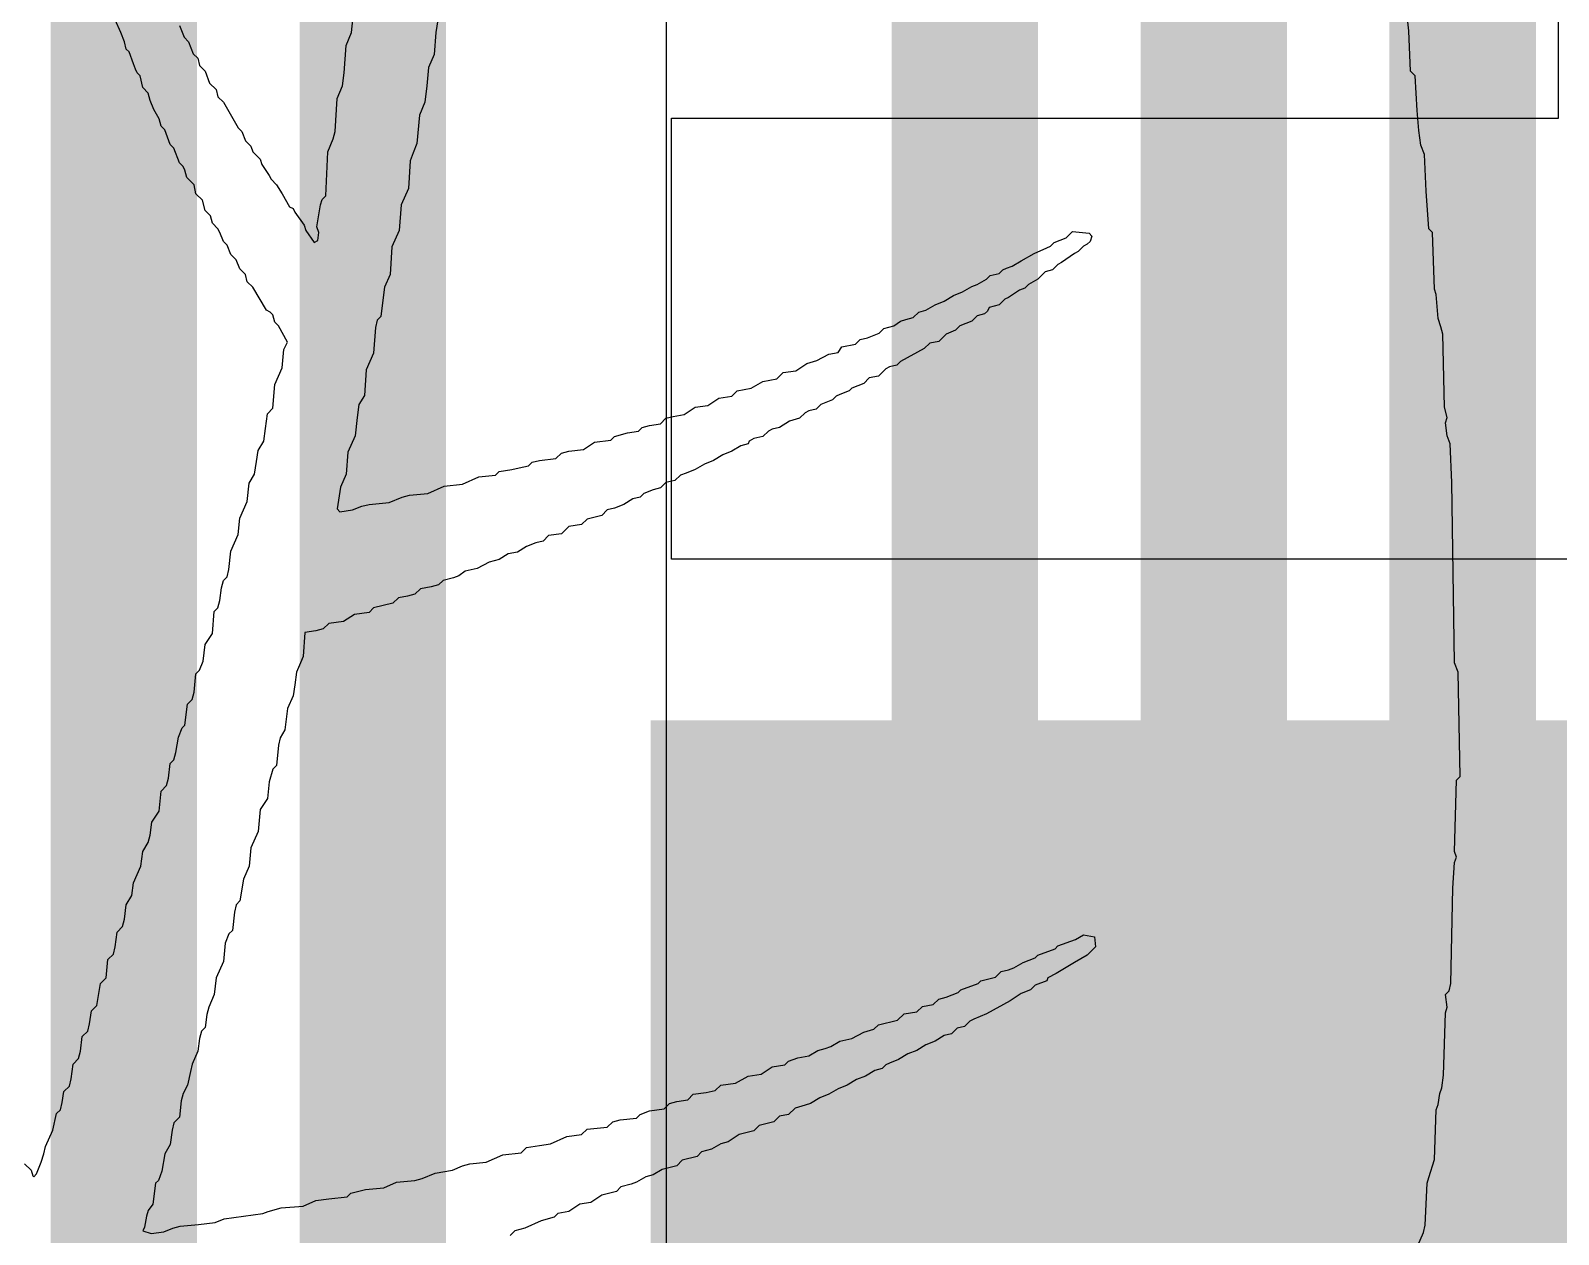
# Model space of a CAD drawing. Header units: inches. Extents: x -21 to 276, y -5 to 220.
# Drawn here: x 50.749 to 53.4, y 39.67 to 41.759 of the extents above; entities that cross this region are included whole.
import ezdxf

# ---------------------------------------------------------------- set-up
doc = ezdxf.new("R2010")
doc.units = ezdxf.units.IN
for name, color, linetype in [('Bottom Overlay', 54, 'Continuous'), ('Ground', 16, 'Continuous'), ('Top Layer', 1, 'Continuous'), ('Top Overlay', 2, 'Continuous'), ('Top Paste', 8, 'Continuous'), ('Top Solder', 216, 'Continuous')]:
    doc.layers.add(name, color=color, linetype=linetype)

# ---------------------------------------------------------------- blocks, each defined once
blk = doc.blocks.new('91304_99_052R2_133')
at = {"layer": 'Top Layer'}
blk.add_hatch(color=1, dxfattribs=at).paths.add_polyline_path([(-11.5, -5.1), (-12.1, -5.1), (-12.1, -3.1), (-11.5, -3.1)])
at = {"layer": 'Top Paste'}
blk.add_hatch(color=8, dxfattribs=at).paths.add_polyline_path([(-11.5, -5.1), (-12.1, -5.1), (-12.1, -3.1), (-11.5, -3.1)])
at = {"layer": 'Top Solder'}
for points in [[(-11.3984, -5.2016), (-12.2016, -5.2016), (-12.2016, -2.9984), (-11.3984, -2.9984)], [(-10.5984, -5.2016), (-11.4016, -5.2016), (-11.4016, -2.9984), (-10.5984, -2.9984)]]:
    blk.add_hatch(color=216, dxfattribs=at).paths.add_polyline_path(points)
at = {"layer": 'Top Overlay'}
blk.add_lwpolyline([(-12.3104, -3.7592, 0.127, 0.127, 0), (-13.2588, -3.7592, 0.127, 0.127, 0)], format="xyseb", dxfattribs=at)
for points in [[(-13.2905, -3.7592, 0.0635, 0.0635, 1), (-13.2271, -3.7592, 0.0635, 0.0635, 1)], [(-12.3421, -3.7592, 0.0635, 0.0635, 1), (-12.2786, -3.7592, 0.0635, 0.0635, 1)]]:
    blk.add_lwpolyline(points, format="xyseb", close=True, dxfattribs=at)

msp = doc.modelspace()

# ---------------------------------------------------------------- linework, layer by layer
at = {"layer": 'Bottom Overlay'}
for p, q in [((51.3062, 41.7553), (51.311, 41.8046)), ((50.9057, 41.7553), (50.8962, 41.7776)), ((51.4556, 41.7776), (51.4524, 41.7553)), ((53.14, 41.7585), (53.1368, 41.7903)), ((50.9121, 41.7394), (50.9057, 41.7553)), ((51.0074, 41.768), (51.0154, 41.7474)), ((51.0154, 41.7474), (51.0233, 41.7394)), ((51.2966, 41.7331), (51.3062, 41.7553)), ((51.4524, 41.7553), (51.4492, 41.7172)), ((53.1432, 41.6886), (53.14, 41.7585)), ((50.9153, 41.7267), (50.9121, 41.7394)), ((50.92, 41.7219), (50.9153, 41.7267)), ((50.928, 41.7013), (50.92, 41.7219)), ((51.0233, 41.7394), (51.0313, 41.7188)), ((51.0313, 41.7188), (51.0392, 41.7108)), ((51.2935, 41.6854), (51.2966, 41.7331)), ((51.4492, 41.7172), (51.4397, 41.6949)), ((50.9312, 41.6917), (50.928, 41.7013)), ((50.9343, 41.6854), (50.9312, 41.6917)), ((51.0392, 41.7108), (51.0424, 41.6981)), ((51.0424, 41.6981), (51.0519, 41.6886)), ((51.4397, 41.6949), (51.4365, 41.6631)), ((50.9391, 41.6806), (50.9343, 41.6854)), ((50.9439, 41.66), (50.9391, 41.6806)), ((51.0519, 41.6886), (51.0599, 41.6679)), ((51.0599, 41.6679), (51.071, 41.6568)), ((51.2903, 41.6631), (51.2935, 41.6854)), ((53.1511, 41.6806), (53.1432, 41.6886)), ((53.1543, 41.6202), (53.1511, 41.6806)), ((50.9534, 41.6504), (50.9439, 41.66)), ((50.9566, 41.6377), (50.9534, 41.6504)), ((50.9629, 41.6218), (50.9566, 41.6377)), ((51.071, 41.6568), (51.0742, 41.6441)), ((51.0742, 41.6441), (51.0837, 41.6345)), ((51.2776, 41.5837), (51.2808, 41.6409)), ((51.2808, 41.6409), (51.2903, 41.6631)), ((51.4365, 41.6631), (51.4333, 41.6345)), ((50.9725, 41.6059), (50.9629, 41.6218)), ((51.0837, 41.6345), (51.1091, 41.59)), ((51.4238, 41.6123), (51.419, 41.563)), ((51.4333, 41.6345), (51.4238, 41.6123)), ((53.1575, 41.5853), (53.1543, 41.6202)), ((50.9757, 41.5932), (50.9725, 41.6059)), ((50.982, 41.5869), (50.9757, 41.5932)), ((50.9915, 41.5614), (50.982, 41.5869)), ((51.1091, 41.59), (51.1155, 41.5837)), ((53.1606, 41.5599), (53.1575, 41.5853)), ((50.9979, 41.5551), (50.9915, 41.5614)), ((51.1155, 41.5837), (51.1218, 41.5678)), ((51.1218, 41.5678), (51.1314, 41.5583)), ((51.1314, 41.5583), (51.1346, 41.5487)), ((51.2649, 41.5487), (51.2744, 41.571)), ((51.2744, 41.571), (51.2776, 41.5837)), ((51.419, 41.563), (51.4127, 41.5471)), ((53.167, 41.544), (53.1606, 41.5599)), ((51.0074, 41.5297), (50.9979, 41.5551)), ((51.1346, 41.5487), (51.1473, 41.536)), ((51.1473, 41.536), (51.1505, 41.5265)), ((51.2617, 41.4724), (51.2649, 41.5487)), ((51.4079, 41.5328), (51.4047, 41.4852)), ((51.4127, 41.5471), (51.4079, 41.5328)), ((53.1702, 41.4804), (53.167, 41.544)), ((51.0138, 41.5233), (51.0074, 41.5297)), ((51.017, 41.5169), (51.0138, 41.5233)), ((51.0201, 41.5042), (51.017, 41.5169)), ((51.1505, 41.5265), (51.1632, 41.5074)), ((51.1632, 41.5074), (51.1663, 41.5011)), ((51.0329, 41.4915), (51.0201, 41.5042)), ((51.036, 41.4756), (51.0329, 41.4915)), ((51.1663, 41.5011), (51.1759, 41.4915)), ((51.1759, 41.4915), (51.1854, 41.4756)), ((51.4047, 41.4852), (51.392, 41.4566)), ((53.1749, 41.4152), (53.1702, 41.4804)), ((51.0472, 41.4645), (51.036, 41.4756)), ((51.0519, 41.447), (51.0472, 41.4645)), ((51.1854, 41.4756), (51.1981, 41.4534)), ((51.1981, 41.4534), (51.2045, 41.4502)), ((51.2458, 41.4184), (51.2522, 41.4566)), ((51.2522, 41.4566), (51.2553, 41.4661)), ((51.2553, 41.4661), (51.2617, 41.4724)), ((51.392, 41.4566), (51.3888, 41.4121)), ((51.0615, 41.4375), (51.0519, 41.447)), ((51.0646, 41.4248), (51.0615, 41.4375)), ((51.2045, 41.4502), (51.2077, 41.4438)), ((51.2077, 41.4438), (51.2236, 41.4216)), ((51.0742, 41.4152), (51.0646, 41.4248)), ((51.0774, 41.4089), (51.0742, 41.4152)), ((51.0837, 41.393), (51.0774, 41.4089)), ((51.2236, 41.4216), (51.2267, 41.4121)), ((51.2267, 41.4121), (51.241, 41.3914)), ((51.249, 41.4089), (51.2458, 41.4184)), ((51.2474, 41.3946), (51.249, 41.4089)), ((51.3888, 41.4121), (51.3761, 41.3835)), ((52.525, 41.3914), (52.5457, 41.3994)), ((52.5457, 41.3994), (52.5568, 41.4105)), ((52.5568, 41.4105), (52.5854, 41.4073)), ((52.5854, 41.4073), (52.5902, 41.4025)), ((52.5902, 41.4025), (52.587, 41.393)), ((53.1813, 41.4089), (53.1749, 41.4152)), ((53.1845, 41.3104), (53.1813, 41.4089)), ((51.0901, 41.3866), (51.0837, 41.393)), ((51.0964, 41.3707), (51.0901, 41.3866)), ((51.241, 41.3914), (51.2474, 41.3946)), ((51.3761, 41.3835), (51.3729, 41.3358)), ((52.4678, 41.3596), (52.49, 41.3723)), ((52.49, 41.3723), (52.5123, 41.3819)), ((52.5123, 41.3819), (52.5187, 41.3851)), ((52.5187, 41.3851), (52.525, 41.3914)), ((52.56, 41.3723), (52.5377, 41.3564)), ((52.5663, 41.3755), (52.56, 41.3723)), ((52.5759, 41.3851), (52.5663, 41.3755)), ((52.5822, 41.3882), (52.5759, 41.3851)), ((52.587, 41.393), (52.5822, 41.3882)), ((51.106, 41.3612), (51.0964, 41.3707)), ((51.1123, 41.3453), (51.106, 41.3612)), ((52.436, 41.3437), (52.4424, 41.3469)), ((52.4424, 41.3469), (52.4519, 41.3501)), ((52.4519, 41.3501), (52.4678, 41.3596)), ((52.5314, 41.3533), (52.5218, 41.3437)), ((52.5377, 41.3564), (52.5314, 41.3533)), ((51.1218, 41.3358), (51.1123, 41.3453)), ((51.125, 41.3231), (51.1218, 41.3358)), ((51.1346, 41.3135), (51.125, 41.3231)), ((51.3729, 41.3358), (51.3634, 41.3135)), ((52.3915, 41.3183), (52.4074, 41.3278)), ((52.4074, 41.3278), (52.4138, 41.3342)), ((52.4138, 41.3342), (52.4297, 41.3374)), ((52.4297, 41.3374), (52.436, 41.3437)), ((52.4964, 41.3278), (52.4805, 41.3183)), ((52.5091, 41.3406), (52.4964, 41.3278)), ((52.5218, 41.3437), (52.5091, 41.3406)), ((51.1584, 41.2738), (51.1346, 41.3135)), ((51.3634, 41.3135), (51.3602, 41.2913)), ((52.3343, 41.2897), (52.3502, 41.2992)), ((52.3502, 41.2992), (52.3661, 41.3056)), ((52.3661, 41.3056), (52.382, 41.3151)), ((52.382, 41.3151), (52.3915, 41.3183)), ((52.4392, 41.2929), (52.4297, 41.2833)), ((52.4456, 41.2961), (52.4392, 41.2929)), ((52.4646, 41.3088), (52.4456, 41.2961)), ((52.4742, 41.312), (52.4646, 41.3088)), ((52.4805, 41.3183), (52.4742, 41.312)), ((53.1877, 41.3008), (53.1845, 41.3104)), ((53.1908, 41.2595), (53.1877, 41.3008)), ((51.1648, 41.2706), (51.1584, 41.2738)), ((51.1695, 41.2659), (51.1648, 41.2706)), ((51.3602, 41.2913), (51.357, 41.2627)), ((52.2803, 41.2611), (52.2898, 41.2706)), ((52.2898, 41.2706), (52.3025, 41.2738)), ((52.3025, 41.2738), (52.3184, 41.2833)), ((52.3184, 41.2833), (52.3343, 41.2897)), ((52.4042, 41.2675), (52.3915, 41.2643)), ((52.409, 41.2722), (52.4042, 41.2675)), ((52.4122, 41.2786), (52.409, 41.2722)), ((52.4297, 41.2833), (52.4122, 41.2786)), ((51.1727, 41.2532), (51.1695, 41.2659)), ((51.1791, 41.2468), (51.1727, 41.2532)), ((51.1949, 41.2182), (51.1791, 41.2468)), ((51.3475, 41.2436), (51.3443, 41.1991)), ((51.3507, 41.2563), (51.3475, 41.2436)), ((51.357, 41.2627), (51.3507, 41.2563)), ((52.2215, 41.2341), (52.2294, 41.242)), ((52.2294, 41.242), (52.2469, 41.2468)), ((52.2469, 41.2468), (52.258, 41.2547)), ((52.258, 41.2547), (52.2676, 41.2579)), ((52.2676, 41.2579), (52.2803, 41.2611)), ((52.3613, 41.2468), (52.3534, 41.2389)), ((52.382, 41.2547), (52.3613, 41.2468)), ((52.3915, 41.2643), (52.382, 41.2547)), ((53.1956, 41.2452), (53.1908, 41.2595)), ((53.1988, 41.2325), (53.1956, 41.2452)), ((51.1886, 41.2055), (51.1949, 41.2182)), ((52.1563, 41.2103), (52.1802, 41.215)), ((52.1802, 41.215), (52.1881, 41.223)), ((52.1881, 41.223), (52.2008, 41.2261)), ((52.2008, 41.2261), (52.2215, 41.2341)), ((52.3089, 41.2166), (52.2994, 41.2071)), ((52.3248, 41.2198), (52.3089, 41.2166)), ((52.3375, 41.2325), (52.3248, 41.2198)), ((52.3534, 41.2389), (52.3375, 41.2325)), ((53.202, 41.1054), (53.1988, 41.2325)), ((51.1854, 41.1737), (51.1886, 41.2055)), ((51.3443, 41.1991), (51.3316, 41.1705)), ((52.1134, 41.1864), (52.1341, 41.1975)), ((52.1341, 41.1975), (52.15, 41.2007)), ((52.15, 41.2007), (52.1563, 41.2103)), ((52.2994, 41.2071), (52.258, 41.1848)), ((51.1727, 41.1451), (51.1854, 41.1737)), ((51.3316, 41.1705), (51.3284, 41.126)), ((52.0435, 41.1546), (52.0546, 41.1658)), ((52.0546, 41.1658), (52.0769, 41.1689)), ((52.0769, 41.1689), (52.096, 41.1816)), ((52.096, 41.1816), (52.1134, 41.1864)), ((52.2326, 41.1721), (52.2199, 41.1594)), ((52.239, 41.1753), (52.2326, 41.1721)), ((52.2517, 41.1785), (52.239, 41.1753)), ((52.258, 41.1848), (52.2517, 41.1785)), ((51.1695, 41.1038), (51.1727, 41.1451)), ((51.9656, 41.1244), (51.9752, 41.134)), ((51.9752, 41.134), (51.999, 41.1387)), ((51.999, 41.1387), (52.0197, 41.1499)), ((52.0197, 41.1499), (52.0435, 41.1546)), ((52.1691, 41.134), (52.1532, 41.1276)), ((52.1738, 41.1387), (52.1691, 41.134)), ((52.1945, 41.1467), (52.1738, 41.1387)), ((52.204, 41.1562), (52.1945, 41.1467)), ((52.2199, 41.1594), (52.204, 41.1562)), ((51.3189, 41.1101), (51.3157, 41.0879)), ((51.3284, 41.126), (51.3189, 41.1101)), ((51.9021, 41.1054), (51.9243, 41.1086)), ((51.9243, 41.1086), (51.9434, 41.1213)), ((51.9434, 41.1213), (51.9656, 41.1244)), ((52.1198, 41.1101), (52.1118, 41.1022)), ((52.1404, 41.1181), (52.1198, 41.1101)), ((52.1468, 41.1244), (52.1404, 41.1181)), ((52.1532, 41.1276), (52.1468, 41.1244)), ((51.1568, 41.0688), (51.16, 41.0942)), ((51.16, 41.0942), (51.1695, 41.1038)), ((51.3157, 41.0879), (51.3125, 41.0561)), ((51.8417, 41.0768), (51.8512, 41.0863)), ((51.8512, 41.0863), (51.864, 41.0895)), ((51.864, 41.0895), (51.883, 41.0927)), ((51.883, 41.0927), (51.9021, 41.1054)), ((52.0658, 41.0815), (52.0483, 41.0704)), ((52.0832, 41.0863), (52.0658, 41.0815)), ((52.0928, 41.0958), (52.0832, 41.0863)), ((52.0991, 41.099), (52.0928, 41.0958)), ((52.1118, 41.1022), (52.0991, 41.099)), ((53.2067, 41.0879), (53.202, 41.1054)), ((53.2035, 41.0784), (53.2067, 41.0879)), ((51.1536, 41.0466), (51.1568, 41.0688)), ((51.3125, 41.0561), (51.2998, 41.0275)), ((51.7559, 41.0482), (51.7622, 41.0545)), ((51.7622, 41.0545), (51.7845, 41.0609)), ((51.7845, 41.0609), (51.8036, 41.0641)), ((51.8036, 41.0641), (51.8099, 41.0704)), ((51.8099, 41.0704), (51.8226, 41.0736)), ((51.8226, 41.0736), (51.8417, 41.0768)), ((52.0197, 41.0545), (52.0038, 41.0513)), ((52.0292, 41.0641), (52.0197, 41.0545)), ((52.0356, 41.0672), (52.0292, 41.0641)), ((52.0483, 41.0704), (52.0356, 41.0672)), ((53.2067, 41.0561), (53.2035, 41.0784)), ((53.2115, 41.0418), (53.2067, 41.0561)), ((51.1409, 41.0116), (51.1441, 41.0307)), ((51.1441, 41.0307), (51.1536, 41.0466)), ((51.6701, 41.0259), (51.6828, 41.0291)), ((51.6828, 41.0291), (51.7082, 41.0323)), ((51.7082, 41.0323), (51.7273, 41.045)), ((51.7273, 41.045), (51.7559, 41.0482)), ((51.9656, 41.0291), (51.9498, 41.0227)), ((51.9815, 41.0386), (51.9656, 41.0291)), ((51.9943, 41.0418), (51.9815, 41.0386)), ((51.9958, 41.0466), (51.9943, 41.0418)), ((52.0038, 41.0513), (51.9958, 41.0466)), ((53.2147, 40.9751), (53.2115, 41.0418)), ((51.1377, 40.9894), (51.1409, 41.0116)), ((51.2998, 41.0275), (51.2966, 40.9894)), ((51.597, 41.0005), (51.6129, 41.0037)), ((51.6129, 41.0037), (51.6192, 41.01)), ((51.6192, 41.01), (51.6319, 41.0132)), ((51.6319, 41.0132), (51.6605, 41.0164)), ((51.6605, 41.0164), (51.6701, 41.0259)), ((51.918, 41.0068), (51.9021, 40.9973)), ((51.9339, 41.0132), (51.918, 41.0068)), ((51.9498, 41.0227), (51.9339, 41.0132)), ((51.1282, 40.9735), (51.1377, 40.9894)), ((51.2966, 40.9894), (51.2871, 40.9671)), ((51.4985, 40.9719), (51.5271, 40.9846)), ((51.5271, 40.9846), (51.5557, 40.9878)), ((51.5557, 40.9878), (51.562, 40.9941)), ((51.562, 40.9941), (51.5843, 40.9973)), ((51.5843, 40.9973), (51.597, 41.0005)), ((51.8512, 40.9751), (51.8417, 40.9655)), ((51.8671, 40.9782), (51.8512, 40.9751)), ((51.8767, 40.9878), (51.8671, 40.9782)), ((51.8862, 40.991), (51.8767, 40.9878)), ((51.9021, 40.9973), (51.8862, 40.991)), ((53.2194, 40.662), (53.2147, 40.9751)), ((51.125, 40.9417), (51.1282, 40.9735)), ((51.2871, 40.9671), (51.2823, 40.9369)), ((51.3713, 40.9401), (51.3936, 40.9496)), ((51.3936, 40.9496), (51.4063, 40.9528)), ((51.4063, 40.9528), (51.4381, 40.956)), ((51.4381, 40.956), (51.4667, 40.9687)), ((51.4667, 40.9687), (51.4985, 40.9719)), ((51.8067, 40.9496), (51.794, 40.9465)), ((51.8131, 40.956), (51.8067, 40.9496)), ((51.829, 40.9624), (51.8131, 40.956)), ((51.8417, 40.9655), (51.829, 40.9624)), ((51.1123, 40.9131), (51.125, 40.9417)), ((51.2823, 40.9369), (51.2808, 40.929)), ((51.2808, 40.929), (51.2855, 40.9242)), ((51.2855, 40.9242), (51.3078, 40.9274)), ((51.3078, 40.9274), (51.3237, 40.9338)), ((51.3237, 40.9338), (51.3364, 40.9369)), ((51.3364, 40.9369), (51.3713, 40.9401)), ((51.7495, 40.9274), (51.74, 40.9179)), ((51.7622, 40.9306), (51.7495, 40.9274)), ((51.7781, 40.9369), (51.7622, 40.9306)), ((51.794, 40.9465), (51.7781, 40.9369)), ((51.1091, 40.8845), (51.1123, 40.9131)), ((51.6828, 40.8988), (51.6701, 40.8861)), ((51.705, 40.902), (51.6828, 40.8988)), ((51.7146, 40.9115), (51.705, 40.902)), ((51.74, 40.9179), (51.7146, 40.9115)), ((51.0964, 40.8559), (51.1091, 40.8845)), ((51.6256, 40.8702), (51.6097, 40.8638)), ((51.6383, 40.8734), (51.6256, 40.8702)), ((51.6478, 40.8829), (51.6383, 40.8734)), ((51.6701, 40.8861), (51.6478, 40.8829)), ((51.0932, 40.8241), (51.0964, 40.8559)), ((51.5779, 40.8511), (51.562, 40.8416)), ((51.5938, 40.8543), (51.5779, 40.8511)), ((51.6097, 40.8638), (51.5938, 40.8543)), ((51.0901, 40.8114), (51.0932, 40.8241)), ((51.5032, 40.8209), (51.4921, 40.813)), ((51.5239, 40.8257), (51.5032, 40.8209)), ((51.5445, 40.8368), (51.5239, 40.8257)), ((51.562, 40.8416), (51.5445, 40.8368)), ((51.0774, 40.7701), (51.0805, 40.7923)), ((51.0805, 40.7923), (51.0837, 40.805)), ((51.0837, 40.805), (51.0901, 40.8114)), ((51.4254, 40.7907), (51.4158, 40.7812)), ((51.4444, 40.7939), (51.4254, 40.7907)), ((51.4571, 40.7971), (51.4444, 40.7939)), ((51.4651, 40.805), (51.4571, 40.7971)), ((51.4826, 40.8098), (51.4651, 40.805)), ((51.4921, 40.813), (51.4826, 40.8098)), ((51.0742, 40.7574), (51.0774, 40.7701)), ((51.3777, 40.7653), (51.3443, 40.7574)), ((51.3872, 40.7748), (51.3777, 40.7653)), ((51.4031, 40.778), (51.3872, 40.7748)), ((51.4158, 40.7812), (51.4031, 40.778)), ((51.0646, 40.7129), (51.0678, 40.751)), ((51.0678, 40.751), (51.0742, 40.7574)), ((51.311, 40.7462), (51.2919, 40.7335)), ((51.3364, 40.7494), (51.311, 40.7462)), ((51.3443, 40.7574), (51.3364, 40.7494)), ((51.0519, 40.6938), (51.0646, 40.7129)), ((51.2251, 40.7145), (51.222, 40.6731)), ((51.2442, 40.7176), (51.2251, 40.7145)), ((51.2569, 40.7208), (51.2442, 40.7176)), ((51.2665, 40.7304), (51.2569, 40.7208)), ((51.2919, 40.7335), (51.2665, 40.7304)), ((51.0487, 40.6652), (51.0519, 40.6938)), ((51.0424, 40.6493), (51.0487, 40.6652)), ((51.2172, 40.662), (51.2108, 40.6461)), ((51.222, 40.6731), (51.2172, 40.662)), ((53.2258, 40.6461), (53.2194, 40.662)), ((51.0329, 40.6112), (51.036, 40.643)), ((51.036, 40.643), (51.0424, 40.6493)), ((51.2108, 40.6461), (51.2077, 40.6239)), ((53.229, 40.465), (53.2258, 40.6461)), ((51.0297, 40.5985), (51.0329, 40.6112)), ((51.2045, 40.6048), (51.1949, 40.5826)), ((51.2077, 40.6239), (51.2045, 40.6048)), ((51.017, 40.554), (51.0217, 40.5905)), ((51.0217, 40.5905), (51.0297, 40.5985)), ((51.1949, 40.5826), (51.1902, 40.546)), ((51.0122, 40.5492), (51.017, 40.554)), ((51.0011, 40.5063), (51.0058, 40.5333)), ((51.0058, 40.5333), (51.0122, 40.5492)), ((51.1822, 40.5317), (51.1791, 40.519)), ((51.1902, 40.546), (51.1822, 40.5317)), ((50.9979, 40.4936), (51.0011, 40.5063)), ((51.1791, 40.519), (51.1759, 40.484)), ((50.9884, 40.4618), (50.9915, 40.4872)), ((50.9915, 40.4872), (50.9979, 40.4936)), ((51.1695, 40.4777), (51.1632, 40.4554)), ((51.1759, 40.484), (51.1695, 40.4777)), ((50.9757, 40.4395), (50.9852, 40.4491)), ((50.9852, 40.4491), (50.9884, 40.4618)), ((51.1632, 40.4554), (51.16, 40.4268)), ((53.2194, 40.3347), (53.2226, 40.4586)), ((53.2226, 40.4586), (53.229, 40.465)), ((50.9725, 40.4046), (50.9757, 40.4395)), ((51.16, 40.4268), (51.1473, 40.4078)), ((50.9598, 40.3855), (50.9725, 40.4046)), ((51.1473, 40.4078), (51.1441, 40.3696)), ((50.9566, 40.3633), (50.9598, 40.3855)), ((51.1441, 40.3696), (51.1314, 40.341)), ((50.9439, 40.3347), (50.9534, 40.3506)), ((50.9534, 40.3506), (50.9566, 40.3633)), ((51.1314, 40.341), (51.1282, 40.3092)), ((50.9407, 40.3092), (50.9439, 40.3347)), ((53.2163, 40.2711), (53.2194, 40.3156)), ((53.2226, 40.3251), (53.2194, 40.3347)), ((53.2194, 40.3156), (53.2226, 40.3251)), ((50.928, 40.2806), (50.9407, 40.3092)), ((51.1187, 40.287), (51.1123, 40.2489)), ((51.1282, 40.3092), (51.1187, 40.287)), ((50.9248, 40.2584), (50.928, 40.2806)), ((53.2131, 40.1058), (53.2163, 40.2711)), ((50.9121, 40.2171), (50.9153, 40.2425)), ((50.9153, 40.2425), (50.9248, 40.2584)), ((51.106, 40.2425), (51.1028, 40.2298)), ((51.1123, 40.2489), (51.106, 40.2425)), ((50.9089, 40.2044), (50.9121, 40.2171)), ((51.1028, 40.2298), (51.0996, 40.198)), ((50.8962, 40.1694), (50.8994, 40.1948)), ((50.8994, 40.1948), (50.9089, 40.2044)), ((51.0932, 40.1917), (51.0869, 40.1758)), ((51.0996, 40.198), (51.0932, 40.1917)), ((52.5314, 40.171), (52.5616, 40.1821)), ((52.5616, 40.1821), (52.5759, 40.1901)), ((52.5759, 40.1901), (52.5949, 40.1869)), ((52.5949, 40.1869), (52.5965, 40.1694)), ((50.8835, 40.1472), (50.893, 40.1567)), ((50.893, 40.1567), (50.8962, 40.1694)), ((51.0869, 40.1758), (51.0837, 40.144)), ((52.4916, 40.1503), (52.4964, 40.1551)), ((52.4964, 40.1551), (52.5266, 40.1662)), ((52.5266, 40.1662), (52.5314, 40.171)), ((52.5822, 40.1551), (52.56, 40.1424)), ((52.5965, 40.1694), (52.5822, 40.1551)), ((50.8803, 40.1154), (50.8835, 40.1472)), ((51.0837, 40.144), (51.071, 40.1154)), ((52.4328, 40.1265), (52.4456, 40.1297)), ((52.4456, 40.1297), (52.4551, 40.1329)), ((52.4551, 40.1329), (52.471, 40.1424)), ((52.471, 40.1424), (52.4916, 40.1503)), ((52.56, 40.1424), (52.5282, 40.1233)), ((50.8644, 40.0677), (50.8708, 40.1058)), ((50.8708, 40.1058), (50.8803, 40.1154)), ((51.071, 40.1154), (51.0678, 40.0868)), ((52.3629, 40.0947), (52.3931, 40.1058)), ((52.3931, 40.1058), (52.3979, 40.1106)), ((52.3979, 40.1106), (52.4233, 40.117)), ((52.4233, 40.117), (52.4328, 40.1265)), ((52.4916, 40.1027), (52.4837, 40.0947)), ((52.5123, 40.1106), (52.4916, 40.1027)), ((52.5139, 40.1154), (52.5123, 40.1106)), ((52.5282, 40.1233), (52.5139, 40.1154)), ((53.2099, 40.0931), (53.2131, 40.1058)), ((51.0678, 40.0868), (51.0583, 40.0645)), ((52.3152, 40.0693), (52.3248, 40.0788)), ((52.3248, 40.0788), (52.3375, 40.082)), ((52.3375, 40.082), (52.3582, 40.09)), ((52.3582, 40.09), (52.3629, 40.0947)), ((52.4487, 40.0756), (52.4074, 40.0534)), ((52.4678, 40.0884), (52.4487, 40.0756)), ((52.4837, 40.0947), (52.4678, 40.0884)), ((53.2035, 40.0868), (53.2099, 40.0931)), ((53.2067, 40.0645), (53.2035, 40.0868)), ((50.8517, 40.0359), (50.8549, 40.0582)), ((50.8549, 40.0582), (50.8644, 40.0677)), ((51.0551, 40.0518), (51.0519, 40.0296)), ((51.0583, 40.0645), (51.0551, 40.0518)), ((52.2533, 40.0423), (52.2644, 40.0534)), ((52.2644, 40.0534), (52.2866, 40.0566)), ((52.2866, 40.0566), (52.2962, 40.0661)), ((52.2962, 40.0661), (52.3152, 40.0693)), ((52.4074, 40.0534), (52.3852, 40.0439)), ((53.2004, 39.9469), (53.2035, 40.055)), ((53.2035, 40.055), (53.2067, 40.0645)), ((50.839, 40.0137), (50.8485, 40.0232)), ((50.8485, 40.0232), (50.8517, 40.0359)), ((51.0456, 40.0232), (51.0424, 40.0105)), ((51.0519, 40.0296), (51.0456, 40.0232)), ((52.1738, 40.0105), (52.1945, 40.0216)), ((52.1945, 40.0216), (52.212, 40.0264)), ((52.212, 40.0264), (52.2199, 40.0343)), ((52.2199, 40.0343), (52.2533, 40.0423)), ((52.3566, 40.028), (52.347, 40.0184)), ((52.3693, 40.0312), (52.3566, 40.028)), ((52.3788, 40.0407), (52.3693, 40.0312)), ((52.3852, 40.0439), (52.3788, 40.0407)), ((50.8358, 39.9882), (50.839, 40.0137)), ((51.0424, 40.0105), (51.0392, 39.9882)), ((52.1277, 39.993), (52.1373, 39.9962)), ((52.1373, 39.9962), (52.1532, 40.0057)), ((52.1532, 40.0057), (52.1738, 40.0105)), ((52.3025, 39.9994), (52.2866, 39.9898)), ((52.3184, 40.0057), (52.3025, 39.9994)), ((52.3343, 40.0153), (52.3184, 40.0057)), ((52.347, 40.0184), (52.3343, 40.0153)), ((50.8231, 39.966), (50.8326, 39.9755)), ((50.8326, 39.9755), (50.8358, 39.9882)), ((51.0392, 39.9882), (51.0297, 39.966)), ((52.0578, 39.9644), (52.0642, 39.9708)), ((52.0642, 39.9708), (52.0801, 39.9771)), ((52.0801, 39.9771), (52.0991, 39.9803)), ((52.0991, 39.9803), (52.115, 39.9898)), ((52.115, 39.9898), (52.1277, 39.993)), ((52.239, 39.9676), (52.2326, 39.9644)), ((52.2549, 39.9739), (52.239, 39.9676)), ((52.2708, 39.9835), (52.2549, 39.9739)), ((52.2866, 39.9898), (52.2708, 39.9835)), ((50.8199, 39.9406), (50.8231, 39.966)), ((51.0265, 39.9533), (51.0217, 39.9295)), ((51.0297, 39.966), (51.0265, 39.9533)), ((51.972, 39.9326), (51.9943, 39.9453)), ((51.9943, 39.9453), (52.0165, 39.9485)), ((52.0165, 39.9485), (52.0356, 39.9612)), ((52.0356, 39.9612), (52.0578, 39.9644)), ((52.1977, 39.9453), (52.1818, 39.939)), ((52.2135, 39.9549), (52.1977, 39.9453)), ((52.2263, 39.9581), (52.2135, 39.9549)), ((52.2326, 39.9644), (52.2263, 39.9581)), ((53.1972, 39.9247), (53.2004, 39.9469)), ((50.804, 39.8993), (50.8072, 39.9183)), ((50.8072, 39.9183), (50.8167, 39.9279)), ((50.8167, 39.9279), (50.8199, 39.9406)), ((51.0138, 39.9152), (51.0106, 39.9024)), ((51.0217, 39.9295), (51.0138, 39.9152)), ((51.8989, 39.9136), (51.9212, 39.9167)), ((51.9212, 39.9167), (51.937, 39.9199)), ((51.937, 39.9199), (51.9466, 39.9295)), ((51.9466, 39.9295), (51.972, 39.9326)), ((52.15, 39.9231), (52.1341, 39.9136)), ((52.1659, 39.9295), (52.15, 39.9231)), ((52.1818, 39.939), (52.1659, 39.9295)), ((53.1908, 39.8961), (53.194, 39.9152)), ((53.194, 39.9152), (53.1972, 39.9247)), ((50.8009, 39.8865), (50.804, 39.8993)), ((51.0106, 39.9024), (51.0074, 39.8738)), ((51.8226, 39.885), (51.8481, 39.8881)), ((51.8481, 39.8881), (51.8576, 39.8977)), ((51.8576, 39.8977), (51.8703, 39.9008)), ((51.8703, 39.9008), (51.8894, 39.904)), ((51.8894, 39.904), (51.8989, 39.9136)), ((52.0753, 39.8897), (52.0642, 39.8786)), ((52.0928, 39.8945), (52.0753, 39.8897)), ((52.1023, 39.8977), (52.0928, 39.8945)), ((52.1182, 39.9072), (52.1023, 39.8977)), ((52.1341, 39.9136), (52.1182, 39.9072)), ((53.1877, 39.8865), (53.1908, 39.8961)), ((50.7881, 39.8516), (50.7945, 39.8802)), ((50.7945, 39.8802), (50.8009, 39.8865)), ((50.9979, 39.8643), (50.9947, 39.8516)), ((51.0074, 39.8738), (50.9979, 39.8643)), ((51.7495, 39.8564), (51.7591, 39.8659)), ((51.7591, 39.8659), (51.7718, 39.8691)), ((51.7718, 39.8691), (51.8004, 39.8722)), ((51.8004, 39.8722), (51.8067, 39.8786)), ((51.8067, 39.8786), (51.8226, 39.885)), ((52.0387, 39.8659), (52.0133, 39.8595)), ((52.0483, 39.8754), (52.0387, 39.8659)), ((52.0642, 39.8786), (52.0483, 39.8754)), ((53.1845, 39.8007), (53.1877, 39.8865)), ((50.7754, 39.823), (50.7881, 39.8516)), ((50.9947, 39.8516), (50.9915, 39.8262)), ((51.651, 39.8278), (51.6796, 39.8405)), ((51.6796, 39.8405), (51.705, 39.8436)), ((51.705, 39.8436), (51.7146, 39.8532)), ((51.7146, 39.8532), (51.7495, 39.8564)), ((51.9784, 39.8436), (51.9593, 39.8309)), ((52.0038, 39.85), (51.9784, 39.8436)), ((52.0133, 39.8595), (52.0038, 39.85)), ((50.7675, 39.796), (50.7723, 39.8103)), ((50.7723, 39.8103), (50.7754, 39.823)), ((50.982, 39.8103), (50.9772, 39.7801)), ((50.9915, 39.8262), (50.982, 39.8103)), ((51.5398, 39.796), (51.5684, 39.8087)), ((51.5684, 39.8087), (51.6002, 39.8119)), ((51.6002, 39.8119), (51.6097, 39.8214)), ((51.6097, 39.8214), (51.6319, 39.8246)), ((51.6319, 39.8246), (51.651, 39.8278)), ((51.9132, 39.8135), (51.9053, 39.8055)), ((51.9307, 39.8182), (51.9132, 39.8135)), ((51.9466, 39.8278), (51.9307, 39.8182)), ((51.9593, 39.8309), (51.9466, 39.8278)), ((50.7389, 39.7928), (50.75, 39.7817)), ((50.7595, 39.7753), (50.7675, 39.796)), ((51.481, 39.7817), (51.4985, 39.7896)), ((51.4985, 39.7896), (51.5112, 39.7928)), ((51.5112, 39.7928), (51.5398, 39.796)), ((51.8449, 39.7833), (51.829, 39.7737)), ((51.8703, 39.7896), (51.8449, 39.7833)), ((51.8798, 39.7991), (51.8703, 39.7896)), ((51.9053, 39.8055), (51.8798, 39.7991)), ((53.1749, 39.769), (53.1845, 39.8007)), ((50.75, 39.7817), (50.7532, 39.7721)), ((50.7532, 39.7721), (50.7548, 39.7705)), ((50.7548, 39.7705), (50.7595, 39.7753)), ((50.9661, 39.7594), (50.9614, 39.7229)), ((50.9709, 39.7642), (50.9661, 39.7594)), ((50.9772, 39.7801), (50.9709, 39.7642)), ((51.3618, 39.7515), (51.384, 39.761)), ((51.384, 39.761), (51.4158, 39.7642)), ((51.4158, 39.7642), (51.4285, 39.7674)), ((51.4285, 39.7674), (51.4508, 39.7769)), ((51.4508, 39.7769), (51.481, 39.7817)), ((51.7909, 39.7578), (51.7734, 39.7531)), ((51.8004, 39.761), (51.7909, 39.7578)), ((51.8163, 39.7705), (51.8004, 39.761)), ((51.829, 39.7737), (51.8163, 39.7705)), ((53.1686, 39.6863), (53.1718, 39.7594)), ((53.1718, 39.7594), (53.1749, 39.769)), ((51.222, 39.7197), (51.2442, 39.7292)), ((51.2442, 39.7292), (51.2665, 39.7324)), ((51.2665, 39.7324), (51.2982, 39.7356)), ((51.2982, 39.7356), (51.3046, 39.7419)), ((51.3046, 39.7419), (51.33, 39.7483)), ((51.33, 39.7483), (51.3618, 39.7515)), ((51.74, 39.7388), (51.7209, 39.7261)), ((51.7654, 39.7451), (51.74, 39.7388)), ((51.7734, 39.7531), (51.7654, 39.7451)), ((50.9534, 39.7117), (50.9502, 39.7022)), ((50.9614, 39.7229), (50.9534, 39.7117)), ((51.0853, 39.6974), (51.152, 39.707)), ((51.152, 39.707), (51.1616, 39.7102)), ((51.1616, 39.7102), (51.1838, 39.7165)), ((51.1838, 39.7165), (51.222, 39.7197)), ((51.6637, 39.707), (51.6574, 39.7006)), ((51.6828, 39.7102), (51.6637, 39.707)), ((51.7019, 39.7229), (51.6828, 39.7102)), ((51.7209, 39.7261), (51.7019, 39.7229)), ((50.9471, 39.6831), (50.9439, 39.6768)), ((50.9439, 39.6768), (50.9582, 39.672)), ((50.9502, 39.7022), (50.9471, 39.6831)), ((50.9804, 39.6752), (50.9963, 39.6816)), ((50.9963, 39.6816), (51.009, 39.6847)), ((51.009, 39.6847), (51.0408, 39.6879)), ((51.0408, 39.6879), (51.0694, 39.6911)), ((51.0694, 39.6911), (51.0853, 39.6974)), ((51.589, 39.6768), (51.5811, 39.6688)), ((51.6065, 39.6816), (51.589, 39.6768)), ((51.6351, 39.6943), (51.6065, 39.6816)), ((51.6574, 39.7006), (51.6351, 39.6943)), ((53.1654, 39.6736), (53.1686, 39.6863)), ((50.9582, 39.672), (50.9804, 39.6752)), ((53.1559, 39.6514), (53.1654, 39.6736))]:
    msp.add_line(p, q, dxfattribs=at)
at = {"layer": 'Ground'}
msp.add_line((51.8519, 60.2781), (51.8519, 33.2231), dxfattribs=at)
for points in [[(52.8016, 33.2351, 0.254, 0.254, 0), (52.8016, 75.2406, 0.254, 0.254, 0)], [(53.2334, 33.4139, 0.254, 0.254, 0), (53.2334, 72.9316, 0.254, 0.254, 0)], [(52.3698, 33.0562, 0.254, 0.254, 0), (52.3698, 60.4927, 0.254, 0.254, 0)]]:
    msp.add_lwpolyline(points, format="xyseb", dxfattribs=at)
at = {"layer": 'Top Layer'}
for p, q in [((53.3996, 41.607), (53.3996, 43.011)), ((51.8609, 40.842), (51.8609, 41.607)), ((51.8609, 41.607), (53.3996, 41.607)), ((54.3076, 40.842), (51.8609, 40.842))]:
    msp.add_line(p, q, dxfattribs=at)
for points in [[(51.3429, 36.4816, 0.254, 0.254, 0), (51.3429, 45.8012, 0.254, 0.254, 0)], [(50.9111, 36.0018, 0.254, 0.254, 0), (50.9111, 45.5806, 0.254, 0.254, 0)], [(52.9411, 40.1465, 0.381, 0.381, 0), (54.356, 40.1465, 0.381, 0.381, 0)], [(52.9266, 40.161, 0.254, 0.254, 0), (52.9411, 40.1465, 0.254, 0.254, 0)]]:
    msp.add_lwpolyline(points, format="xyseb", dxfattribs=at)
for points in [[(52.8458, 40.1465, 0.1905, 0.1905, 1), (53.0363, 40.1465, 0.1905, 0.1905, 1)], [(52.8631, 40.161, 0.127, 0.127, 1), (52.9901, 40.161, 0.127, 0.127, 1)], [(52.8776, 40.1465, 0.127, 0.127, 1), (53.0046, 40.1465, 0.127, 0.127, 1)]]:
    msp.add_lwpolyline(points, format="xyseb", close=True, dxfattribs=at)

# ---------------------------------------------------------------- block references
at = {"rotation": 270}
msp.add_blockref('91304_99_052R2_133', (57.0266, 28.361), dxfattribs=at)

doc.saveas('drawing.dxf')
